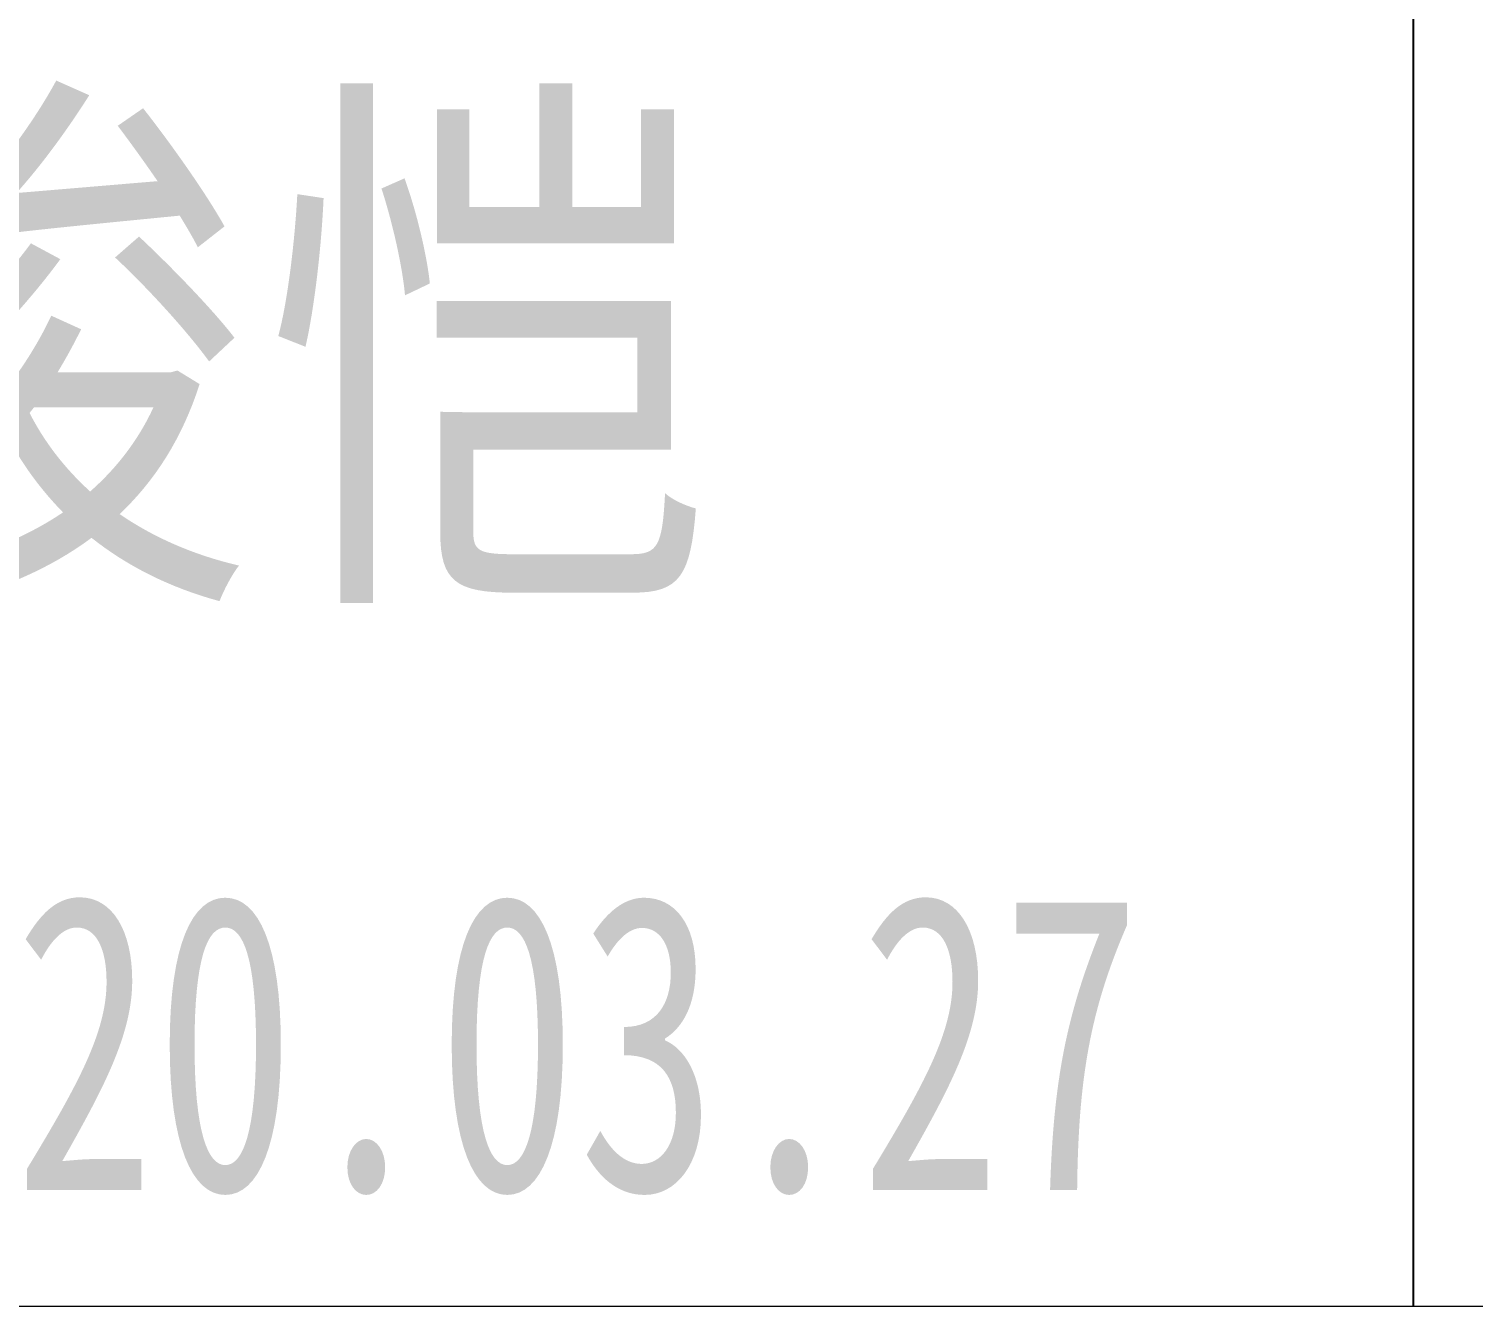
# Model space of a CAD drawing. Header units: millimetres. Extents: x 1333 to 359964, y -52803 to -5704.
# Drawn here: x 168405.52 to 168417.71, y -34556.9 to -34546.11 of the extents above; entities that cross this region are included whole.
import ezdxf

# ---------------------------------------------------------------- set-up
doc = ezdxf.new("R2010")
doc.units = ezdxf.units.MM
doc.header["$LTSCALE"] = 0.5
doc.layers.add('图\\M+19E79\\M+195B6\\M+18E9A', color=7, linetype='Continuous')
doc.layers.add('图框', color=7, linetype='Continuous', lineweight=18)
doc.styles.add('国标', font='simfang.ttf', dxfattribs={"width": 0.8})

# ---------------------------------------------------------------- blocks, each defined once
blk = doc.blocks.new('GZDEH零件A3图框V01版')
at = {"layer": '图\\M+19E79\\M+195B6\\M+18E9A', "color": 9}
blk.add_line((3135.83, -1815.961), (3135.83, -1832.961), dxfattribs=at)
blk.add_line((3135.83, -1815.961), (3135.83, -1832.961), dxfattribs=at)
at = {"layer": '图框', "linetype": 'Continuous'}
blk.add_line((2882.49, -1832.961), (3272.49, -1832.961), dxfattribs=at)
blk = doc.blocks.new('DEH A3')
at = {"layer": '图框'}
blk.add_blockref('GZDEH零件A3图框V01版', (-2857.49, 1846.461), dxfattribs=at)

msp = doc.modelspace()

# ---------------------------------------------------------------- block references
at = {"layer": '图框'}
msp.add_blockref('DEH A3', (168138.865, -34570.402), dxfattribs=at)

# ---------------------------------------------------------------- texts
at = {"layer": '图\\M+19E79\\M+195B6\\M+18E9A', "color": 3, "style": '国标'}
for s, height, width, p in [('刘俊恺', 3.5, 0.8, (168399.843, -34550.585)), ('2020.03.27', 2.5, 0.7, (168403.008, -34555.922))]:
    msp.add_text(s, height=height, dxfattribs=dict(at, width=width)).set_placement(p)

doc.saveas('drawing.dxf')
